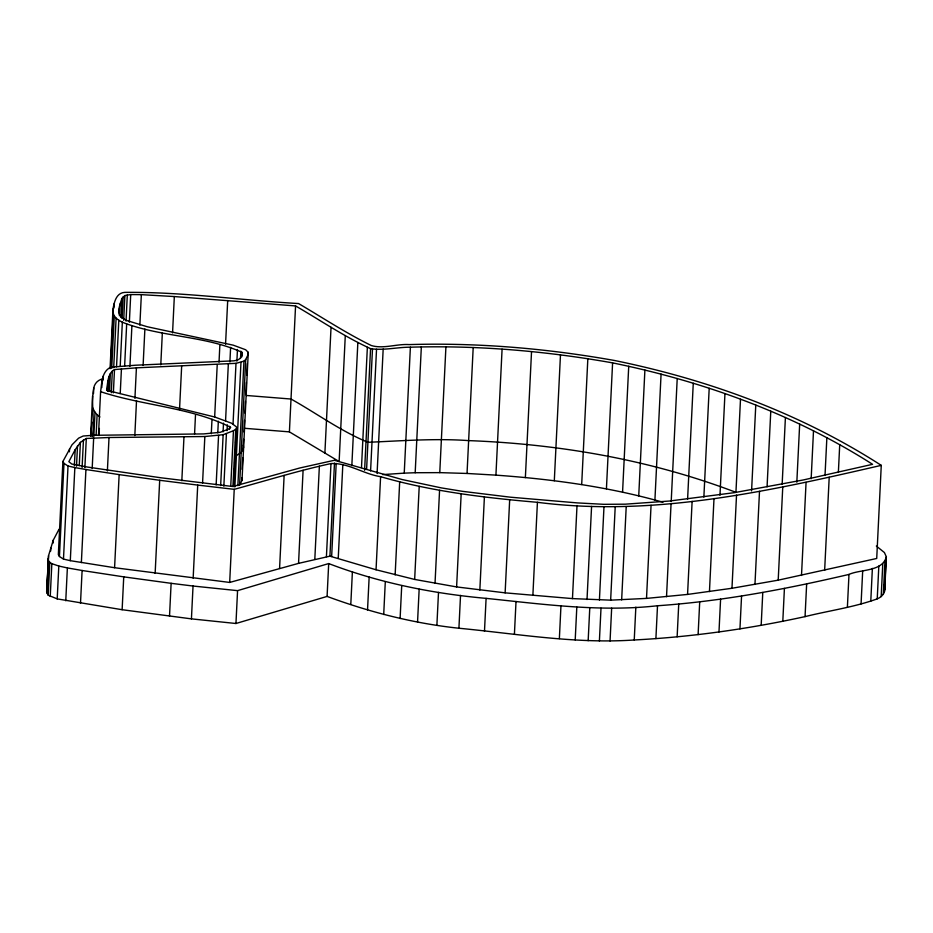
<?xml version="1.0" encoding="UTF-8"?>
<svg xmlns="http://www.w3.org/2000/svg" width="933" height="933" viewBox="0 0 933 933"><rect width="100%" height="100%" fill="white"/><g stroke="black" fill="none" stroke-linecap="round" stroke-linejoin="round"><path stroke-width="1.4" d="M103.33 378.751C98.478 379.556 94.676 383.008 93.778 387.918C90.583 404.129 95.271 420.305 92.239 436.714M876.332 546.038L884.402 552.546L886.35 556.791L884.741 589.633C884.694 594.076 881.079 597.307 877.23 598.869C853.882 607.313 829.064 610.637 805.051 616.62C748.849 628.9 691.703 636.971 634.242 639.98C575.556 644.038 517.174 633.799 458.919 628.236C413.762 623.454 369.631 612.13 327.086 596.42L235.956 623.501L191.428 618.871L122.13 609.715L57.205 598.893L48.213 595.207L46.65 591.382L48.563 555.601L53.239 540.219L59.036 529.233M47.093 585.586L46.65 591.382M47.233 582.74L48.073 565.596M48.213 562.739L48.563 555.601M47.035 593.563L48.259 558.529M48.213 595.207L49.811 562.366L48.644 560.721M50.72 550.983L50.86 548.126M50.242 596.502L51.84 563.66L49.811 562.366M53.099 543.076L53.239 540.219M112.975 309.068C111.645 319.669 124.101 323.075 131.915 325.629C167.835 337.116 208.059 336.825 242.16 352.406L242.347 354.004L240.201 358.447L237.495 360.138L233.856 360.838L135.262 365.235L110.77 367.229C101.569 371.474 101.872 383.195 100.601 391.673C143.017 405.773 190.729 407.196 230.708 427.337L228.993 428.9L220.27 432.306L203.686 433.915L92.542 435.326L83.165 436.026L78.629 438.148L71.981 444.831L62.908 461.462L58.347 554.575L59.432 556.511L63.479 559.1L70.302 560.675L114.584 567.719L229.681 582.437L298.548 563.369L329.92 556.173L376.046 569.771L414.66 579.44L456.61 586.927L505.126 592.852L572.465 598.601L610.649 600.152L646.511 598.403L687.563 594.426L731.973 588.268L778.204 580.163L876.717 558.47L881.265 465.357C800.304 413.272 708.497 379.661 614.45 360.476C546.831 348.441 477.918 342.551 409.237 344.592C396.84 343.717 383.381 349.187 371.334 345.537C346.155 333.198 322.69 317.721 298.548 303.552C240.667 300.274 182.786 291.772 124.789 292.379C116.112 292.834 114.293 302.199 112.975 309.068L110.059 368.71M57.205 598.893L58.814 566.051L51.84 563.66M59.432 556.511L63.98 463.398L62.908 461.462M63.479 559.1L68.027 465.999L63.98 463.398M69.392 451.817L69.532 448.913M65.765 600.77L67.374 567.917L58.814 566.051M74.372 465.765L75.153 449.753L80.401 442.382L86.302 438.475L109.021 437.507L204.84 436.527L223.139 434.696L233.46 430.743L236.69 428.457L236.399 426.871L231.594 423.244L214.8 417.028L106.619 390.297C107.843 383.288 107.33 373.597 114.502 369.561L136.416 367.835L236.002 363.345L243.956 361.153L245.729 359.497L248.166 354.447L247.886 351.986L245.671 349.758L233.297 345.187L147.262 326.748L126.352 320.392L121.302 317.232L119.004 313.663L118.783 309.394L119.995 304.123L121.955 298.443L124.882 295.539L130.713 294.56L141.35 294.653L174.331 296.554L295.563 305.931C320.439 320.322 344.359 336.673 370.564 348.639C383.661 350.691 397.201 347.146 410.392 347.193C478.069 345.21 545.968 351.03 612.596 362.879C704.088 381.62 793.575 413.949 872.565 464.319L803.255 479.97L734.213 492.682L669.404 501.033L625.192 504.182L603.803 504.321L577.445 502.91L510.479 497.196L462.535 491.341L441.297 487.889L402.146 479.539L334.387 460.272L299.89 467.969L232.853 486.525L160.873 477.778L87.48 467.06L71.736 464.016L68.867 461.672L75.153 449.753M70.302 560.675L74.85 467.573L68.027 465.999M76.518 466.197L77.509 445.822M79.258 465.66L80.401 442.382M82.104 467.456L83.457 439.816M84.88 467.573L86.302 438.475M81.369 562.622L85.929 469.509L74.85 467.573M80.495 603.348L82.104 570.495L67.374 567.917M92.554 396.035L90.641 436.317L91.97 422.113M92.659 410.765L92.799 407.908M93.498 393.633L93.778 387.918M92.18 468.483L93.673 437.927M93.825 436.516L95.014 412.246L93.557 409.575M96.134 434.696L97.114 414.707L95.014 412.246M98.466 435.314L100.601 391.673M99.015 435.559L99.365 428.422M101.79 387.568L102.14 380.302M102.887 380.641L103.097 376.279M107.412 390.927L107.913 380.746M108.123 391.452L108.834 376.897M110.595 367.567L113.22 313.733M109.534 390.974L110.386 373.515M114.036 307.925L114.246 303.563M111.715 368.418L114.281 316.054M107.377 470.967L109.021 437.507M111.272 392.77L112.345 370.949M113.698 367.672L116.112 318.211M113.371 392.84L114.502 369.561M118.631 312.298L118.783 309.394M116.532 366.797L118.806 320.252M119.424 315.751L119.995 304.123M121.033 317.36L121.955 298.443M122.118 318.526L123.179 296.706M120.217 365.783L122.351 322.142M120.229 393.504L121.442 368.78M123.681 320.276L124.882 295.539M126.037 321.057L127.32 294.875M114.584 567.719L119.144 474.617L85.929 469.509M124.625 366.098L126.678 323.903M129.36 322.2L130.713 294.56M129.92 366.354L131.915 325.629M122.13 609.715L123.739 576.862L82.104 570.495M134.923 398.379L136.416 367.835M139.857 325.197L141.35 294.653M134.819 435.594L136.521 400.689M143.111 365.398L144.883 329.034M160.779 364.885L162.342 332.883M155.135 573.398L159.695 480.285L119.144 474.617M172.558 332.929L174.331 296.554M179.533 409.587L181.667 365.946M169.514 616.165L171.124 583.323L123.739 576.862M181.83 480.728L183.964 437.087M194.577 433.857L195.498 414.94M193.154 578.192L197.714 485.09L159.695 480.285M191.428 618.871L193.038 586.029L171.124 583.323M202.566 483.072L204.84 436.527M211.29 433.763L212.001 419.209M214.66 417.051L217.226 364.686M219.022 362.237L219.873 344.778M217.774 432.854L218.345 421.215M216.141 484.903L218.567 435.443M225.564 344.149L227.699 300.508M223.08 431.851L223.512 423.127M220.654 485.603L223.139 434.696M225.564 420.818L228.34 364.08M223.85 486.163L226.416 433.787M229.903 361.946L230.614 347.391M227.034 430.673L227.325 424.853M229.565 429.215L229.705 426.311M233.017 424.457L236.002 363.345M230.754 486.023L233.46 430.743M236.889 361.141L237.46 349.502M232.947 486.151L235.722 429.413M233.693 482.163L234.335 469.066M234.615 463.246L235.186 451.607M235.606 442.883L236.177 431.244M233.845 486.641L236.69 428.457M229.681 582.437L234.23 489.335C266.441 480.6 298.35 470.675 330.982 463.561C348.009 462.675 363.928 474.162 380.594 476.67C431.641 491.469 484.612 497.79 537.42 502.304C653.193 517.267 769.025 491.236 881.265 465.357M240.527 358.389L240.877 351.111M234.871 486.933L240.971 362.412M241.95 356.768L242.16 352.406M237.868 485.685L243.956 361.153M239.571 485.44L245.729 359.497M242.148 469.369L242.708 457.94M243.058 450.802L243.618 439.268M243.968 432.002L244.539 420.363M244.901 413.086L245.472 401.447M245.822 394.181L246.394 382.542M246.744 375.264L247.315 363.625M247.746 354.902L247.886 351.986M240.178 484.18L242.009 480.39L248.166 354.447M235.956 623.501L237.565 590.647L328.696 563.567C379.171 582.845 432.364 593.528 486.093 598.368C543.006 604.187 600.257 612.188 657.508 605.75C722.165 601.307 785.971 589.143 848.983 574.425C860.413 569.153 882.466 571.882 886.35 556.791M279.573 568.5L284.133 475.387M345.292 335.6L339.134 461.543L289.405 431.874L295.563 305.931M298.548 563.369L303.097 470.255M314.818 559.264L319.366 466.162M324.882 453.216L331.04 327.261M326.422 556.674L330.982 463.561M327.086 596.42L328.696 563.567M329.92 556.173L334.481 463.071M331.647 556.523L336.195 463.421M338.236 558.284L342.796 465.17M351.834 465.602L357.852 342.504M350.796 604.444L352.406 571.602M361.491 467.515L367.369 347.286M364.605 470.302L370.564 348.639M366.599 469.427L372.477 349.187M370.588 470.932L376.535 349.269M367.544 609.867L369.153 577.026M377.084 473.567L383.171 349.047M376.046 569.771L380.594 476.67M383.708 614.509L385.306 581.667M395.137 574.915L399.686 481.801M382.74 474.605L404.234 473.136L410.392 347.193M400.105 618.521L401.715 585.667M404.234 473.136L415.185 472.728L421.343 346.773M414.66 579.44L419.22 486.338M417.552 622.043L419.162 589.189M415.185 472.728L439.77 472.634L445.927 346.679M435.023 583.417L439.571 490.315M436.889 625.227L438.498 592.385M456.61 586.927L461.17 493.825M458.919 628.236L460.529 595.394M439.77 472.634L467.036 473.463L473.194 347.508M479.842 590.053L484.402 496.939M484.484 631.221L486.093 598.368M662.99 502.246C608.561 486.769 552.266 479.154 495.924 475.142L502.082 349.187M505.126 592.852L509.675 499.75M514.41 634.312L516.019 601.47M525.372 477.591L531.53 351.636M532.871 595.417L537.42 502.304M554.307 480.74L560.476 354.785M559.368 638.615L560.966 605.774M572.465 598.601L577.014 505.499M581.691 484.507L587.848 358.552M575.206 639.91L576.816 607.068M587.02 599.522L591.58 506.421M588.163 640.703L589.773 607.861M599.418 600.036L603.978 506.934M606.427 488.822L612.596 362.879M599.394 641.053L601.004 608.211M610.649 600.152L615.197 507.051M610.054 641.018L611.651 608.176M622.568 492.192L628.725 366.249M621.658 599.896L626.206 506.794M638.732 495.936L644.901 369.993M634.242 639.98L635.84 607.138M646.511 598.403L651.059 505.301M654.919 500.03L661.077 374.075M655.899 638.592L657.508 605.75M666.524 596.7L671.072 503.598M671.2 501.592L677.218 378.506M677.136 636.819L678.734 603.966M687.598 499.202L693.266 383.241M687.563 594.426L692.123 501.324M703.867 497.102L709.197 388.291M698.106 634.615L699.715 601.773M709.453 591.604L714.002 498.502M719.973 495.295L724.953 393.621M718.981 631.991L720.591 599.149M740.499 399.231L735.939 492.332C650.593 459.852 559.718 444.061 468.646 440.609C435.035 438.23 401.47 440.889 367.929 442.3C340.697 431.104 316.614 413.342 291.014 399.032L246.242 395.464M731.973 588.268L736.522 495.155M739.951 628.9L741.56 596.047M751.578 490.921L755.777 405.085M754.96 584.443L759.509 491.329M767.066 486.828L770.775 411.185M761.176 625.32L762.774 592.478M782.146 484.425L785.411 417.506M778.204 580.163L782.752 487.061M782.81 621.238L784.42 588.396M796.829 482.221L799.674 424.025M801.505 575.463L806.065 482.361M811.162 478.757L813.506 430.743M805.051 616.62L806.66 583.778M825.017 475.457L826.871 437.635M824.644 570.39L829.204 477.276M838.37 472.331L839.723 444.691M847.386 607.278L848.983 574.425M861.066 603.954L862.675 571.113M870.781 601.237L872.378 568.384M877.23 598.869L878.828 566.028M881.172 596.642L882.781 563.8M883.341 594.309L884.939 561.468M884.367 584.746L884.741 589.633M884.927 573.317L885.277 566.179M884.472 591.639L886.082 558.785M236.411 455.514L241.181 452.598L243.606 447.548L243.338 445.088M467.036 473.463L495.924 475.142M244.644 428.305L289.405 431.874M193.038 586.029L237.565 590.647M197.714 485.09L234.23 489.335M97.114 414.707L99.924 416.993M241.729 477.941L242.009 480.39"/></g></svg>
